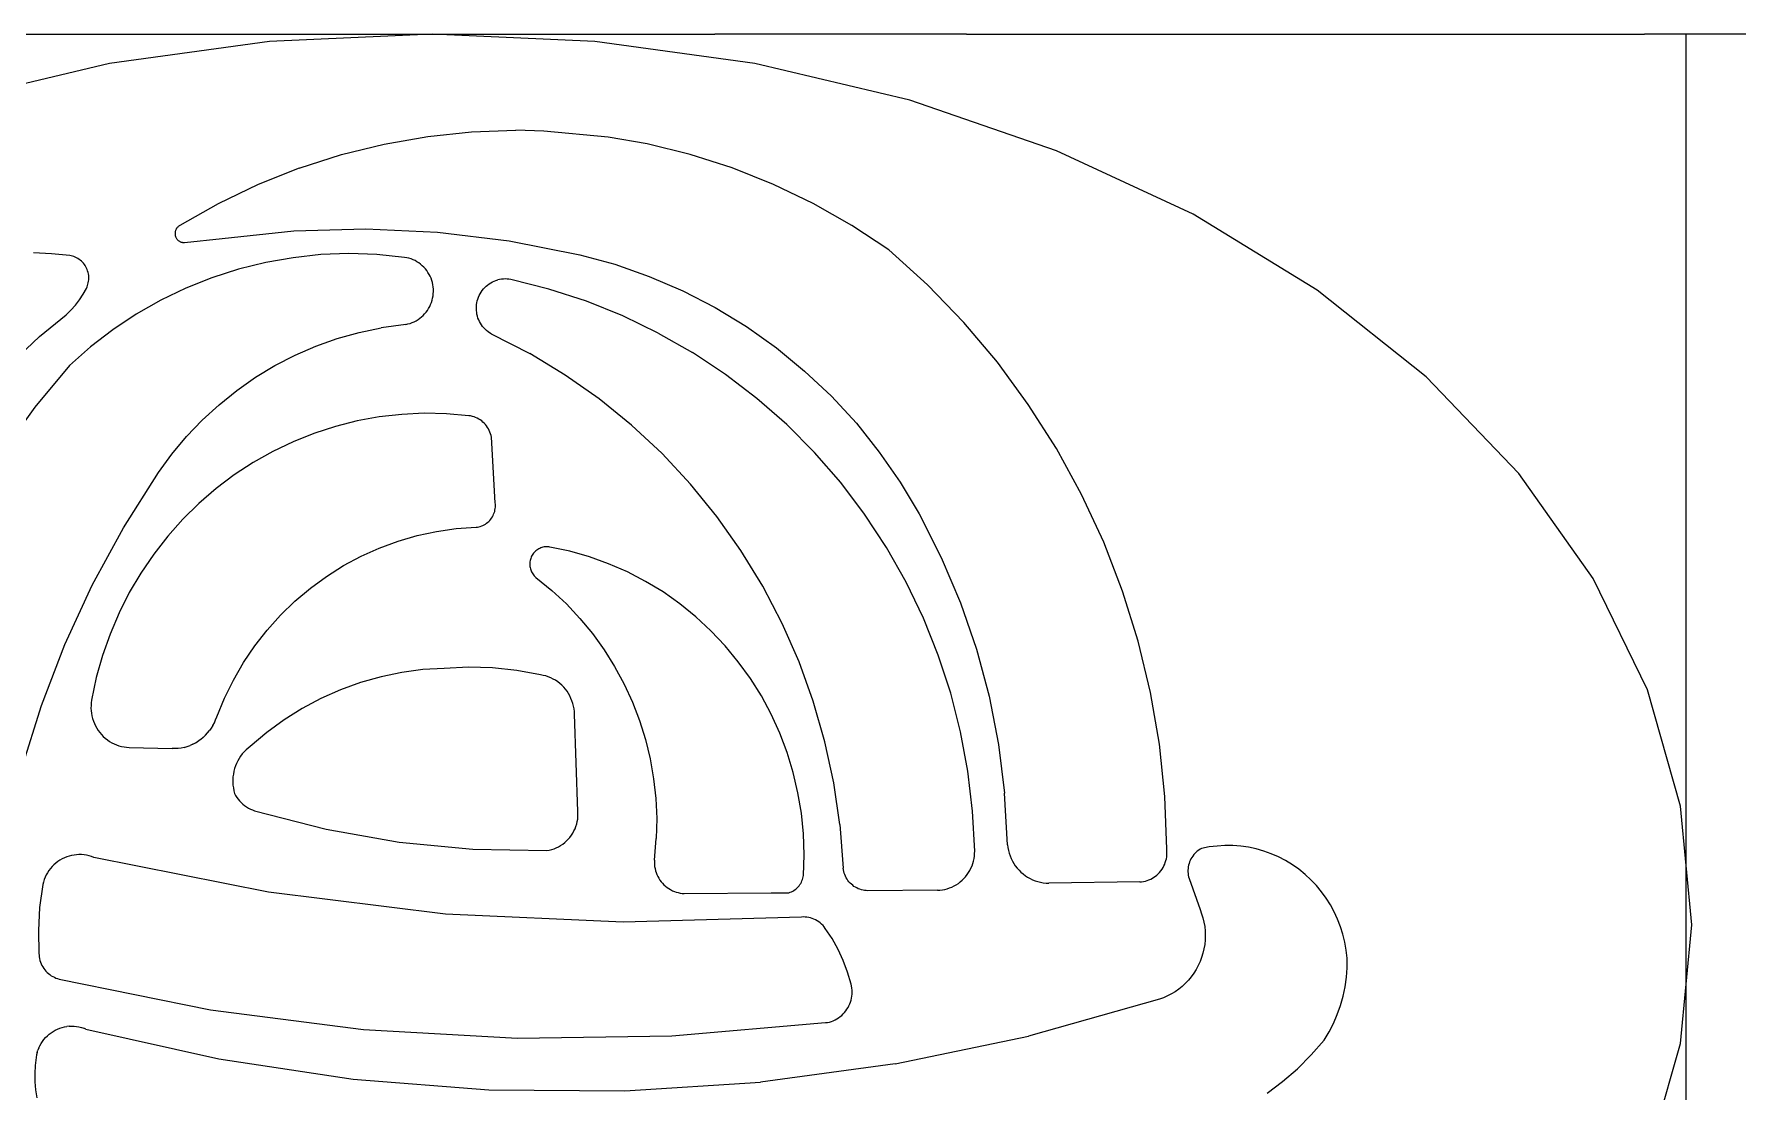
# Model space of a CAD drawing. Extents: x 396092 to 455492, y 17293 to 132793.
# Drawn here: x 430171.5 to 430305.3, y 46302.6 to 46385.8 of the extents above; entities that cross this region are included whole.
import ezdxf

# ---------------------------------------------------------------- set-up
doc = ezdxf.new("R2010")
doc.units = 0
doc.header["$LTSCALE"] = 1000
doc.header["$MEASUREMENT"] = 0
doc.layers.add('MU', color=34, linetype='Continuous')

msp = doc.modelspace()

# ---------------------------------------------------------------- linework, layer by layer
at = {"layer": 'MU', "color": 37}
for p, q in [((430124.82, 46385.76), (430224.92, 46385.76)), ((430202.73, 46385.76), (430189.96, 46385.18)), ((430215.51, 46385.18), (430202.73, 46385.76)), ((430244.7, 46385.76), (430224.92, 46385.76)), ((430244.7, 46385.76), (430297.92, 46385.76)), ((430317.7, 46385.76), (430297.92, 46385.76)), ((430189.96, 46385.18), (430177.39, 46383.44)), ((430228.08, 46383.44), (430215.51, 46385.18)), ((430177.39, 46383.44), (430165.24, 46380.56)), ((430240.23, 46380.56), (430228.08, 46383.44)), ((430251.76, 46376.59), (430240.23, 46380.56)), ((430198.97, 46377.12), (430202.38, 46377.72)), ((430202.38, 46377.72), (430205.83, 46378.08)), ((430205.83, 46378.08), (430209.29, 46378.2)), ((430211.51, 46378.13), (430209.29, 46378.2)), ((430216.55, 46377.66), (430211.51, 46378.13)), ((430219.62, 46377.13), (430216.55, 46377.66)), ((430192.29, 46375.23), (430195.6, 46376.29)), ((430195.6, 46376.29), (430198.97, 46377.12)), ((430222.99, 46376.3), (430219.62, 46377.13)), ((430226.3, 46375.24), (430222.99, 46376.3)), ((430262.48, 46371.6), (430251.76, 46376.59)), ((430192.29, 46375.23), (430189.07, 46373.94)), ((430229.52, 46373.95), (430226.3, 46375.24)), ((430189.07, 46373.94), (430185.93, 46372.43)), ((430232.66, 46372.44), (430229.52, 46373.95)), ((430185.93, 46372.43), (430182.91, 46370.71)), ((430235.69, 46370.72), (430232.66, 46372.44)), ((430182.83, 46370.66), (430182.79, 46370.63)), ((430182.87, 46370.69), (430182.83, 46370.66)), ((430182.91, 46370.71), (430182.87, 46370.69)), ((430238.59, 46368.8), (430235.69, 46370.72)), ((430272.21, 46365.64), (430262.48, 46371.6)), ((430182.55, 46370.2), (430182.54, 46370.15)), ((430182.54, 46370.15), (430182.54, 46370.1)), ((430182.54, 46370.1), (430182.54, 46370.06)), ((430182.54, 46370.06), (430182.54, 46370.01)), ((430182.54, 46370.01), (430182.55, 46369.96)), ((430182.57, 46370.29), (430182.55, 46370.24)), ((430182.55, 46370.24), (430182.55, 46370.2)), ((430182.55, 46369.96), (430182.56, 46369.92)), ((430182.56, 46369.92), (430182.57, 46369.87)), ((430182.58, 46370.33), (430182.57, 46370.29)), ((430182.57, 46369.87), (430182.59, 46369.83)), ((430182.6, 46370.37), (430182.58, 46370.33)), ((430182.59, 46369.83), (430182.6, 46369.79)), ((430182.62, 46370.42), (430182.6, 46370.37)), ((430182.6, 46369.79), (430182.63, 46369.74)), ((430182.64, 46370.46), (430182.62, 46370.42)), ((430182.63, 46369.74), (430182.65, 46369.7)), ((430182.67, 46370.5), (430182.64, 46370.46)), ((430182.65, 46369.7), (430182.68, 46369.67)), ((430182.69, 46370.53), (430182.67, 46370.5)), ((430182.68, 46369.67), (430182.7, 46369.63)), ((430182.72, 46370.57), (430182.69, 46370.53)), ((430182.7, 46369.63), (430182.74, 46369.59)), ((430182.76, 46370.6), (430182.72, 46370.57)), ((430182.74, 46369.59), (430182.77, 46369.56)), ((430182.79, 46370.63), (430182.76, 46370.6)), ((430182.77, 46369.56), (430182.8, 46369.53)), ((430182.8, 46369.53), (430182.84, 46369.51)), ((430182.84, 46369.51), (430182.88, 46369.48)), ((430182.88, 46369.48), (430182.92, 46369.46)), ((430182.92, 46369.46), (430182.96, 46369.44)), ((430182.96, 46369.44), (430183, 46369.42)), ((430183, 46369.42), (430183.05, 46369.41)), ((430183.05, 46369.41), (430183.09, 46369.4)), ((430183.09, 46369.4), (430183.14, 46369.39)), ((430183.14, 46369.39), (430183.18, 46369.39)), ((430183.18, 46369.39), (430183.23, 46369.39)), ((430183.23, 46369.39), (430183.28, 46369.39)), ((430183.28, 46369.39), (430186.23, 46369.71)), ((430186.23, 46369.71), (430191.86, 46370.29)), ((430191.86, 46370.29), (430197.51, 46370.45)), ((430197.51, 46370.45), (430203.16, 46370.19)), ((430203.16, 46370.19), (430208.77, 46369.51)), ((430208.77, 46369.51), (430214.32, 46368.42)), ((430172.84, 46368.5), (430171.42, 46368.56)), ((430174.27, 46368.36), (430172.84, 46368.5)), ((430174.38, 46368.34), (430174.27, 46368.36)), ((430174.49, 46368.31), (430174.38, 46368.34)), ((430174.6, 46368.27), (430174.49, 46368.31)), ((430174.71, 46368.23), (430174.6, 46368.27)), ((430174.81, 46368.18), (430174.71, 46368.23)), ((430174.91, 46368.13), (430174.81, 46368.18)), ((430175.01, 46368.06), (430174.91, 46368.13)), ((430175.1, 46368), (430175.01, 46368.06)), ((430175.19, 46367.92), (430175.1, 46368)), ((430191.82, 46368.19), (430189.66, 46367.81)), ((430194, 46368.43), (430191.82, 46368.19)), ((430196.19, 46368.51), (430194, 46368.43)), ((430198.38, 46368.44), (430196.19, 46368.51)), ((430200.57, 46368.21), (430198.38, 46368.44)), ((430200.74, 46368.19), (430200.57, 46368.21)), ((430200.9, 46368.15), (430200.74, 46368.19)), ((430201.07, 46368.09), (430200.9, 46368.15)), ((430201.23, 46368.03), (430201.07, 46368.09)), ((430201.39, 46367.96), (430201.23, 46368.03)), ((430214.32, 46368.42), (430217.08, 46367.67)), ((430241.62, 46366.05), (430238.59, 46368.8)), ((430175.27, 46367.84), (430175.19, 46367.92)), ((430175.35, 46367.75), (430175.27, 46367.84)), ((430175.42, 46367.66), (430175.35, 46367.75)), ((430175.48, 46367.57), (430175.42, 46367.66)), ((430175.54, 46367.47), (430175.48, 46367.57)), ((430175.6, 46367.36), (430175.54, 46367.47)), ((430175.64, 46367.26), (430175.6, 46367.36)), ((430175.68, 46367.15), (430175.64, 46367.26)), ((430175.71, 46367.03), (430175.68, 46367.15)), ((430175.74, 46366.92), (430175.71, 46367.03)), ((430175.76, 46366.8), (430175.74, 46366.92)), ((430175.77, 46366.69), (430175.76, 46366.8)), ((430175.77, 46366.57), (430175.77, 46366.69)), ((430187.53, 46367.29), (430185.44, 46366.61)), ((430189.66, 46367.81), (430187.53, 46367.29)), ((430201.54, 46367.87), (430201.39, 46367.96)), ((430201.68, 46367.78), (430201.54, 46367.87)), ((430201.82, 46367.68), (430201.68, 46367.78)), ((430201.95, 46367.56), (430201.82, 46367.68)), ((430202.08, 46367.44), (430201.95, 46367.56)), ((430202.2, 46367.31), (430202.08, 46367.44)), ((430202.3, 46367.18), (430202.2, 46367.31)), ((430202.4, 46367.03), (430202.3, 46367.18)), ((430202.49, 46366.88), (430202.4, 46367.03)), ((430202.57, 46366.73), (430202.49, 46366.88)), ((430202.64, 46366.57), (430202.57, 46366.73)), ((430217.08, 46367.67), (430219.78, 46366.72)), ((430219.78, 46366.72), (430222.42, 46365.59)), ((430175.04, 46364.88), (430175.32, 46365.32)), ((430175.32, 46365.32), (430175.58, 46365.78)), ((430175.58, 46365.78), (430175.63, 46365.89)), ((430175.63, 46365.89), (430175.67, 46366)), ((430175.67, 46366), (430175.7, 46366.11)), ((430175.7, 46366.11), (430175.73, 46366.22)), ((430175.73, 46366.22), (430175.75, 46366.34)), ((430175.75, 46366.34), (430175.76, 46366.45)), ((430175.76, 46366.45), (430175.77, 46366.57)), ((430183.4, 46365.79), (430181.42, 46364.84)), ((430185.44, 46366.61), (430183.4, 46365.79)), ((430202.7, 46366.4), (430202.64, 46366.57)), ((430202.75, 46366.23), (430202.7, 46366.4)), ((430202.78, 46366.06), (430202.75, 46366.23)), ((430202.81, 46365.89), (430202.78, 46366.06)), ((430202.8, 46365.19), (430202.82, 46365.36)), ((430202.83, 46365.71), (430202.81, 46365.89)), ((430202.82, 46365.36), (430202.83, 46365.54)), ((430202.83, 46365.54), (430202.83, 46365.71)), ((430206.43, 46365.23), (430206.5, 46365.36)), ((430206.5, 46365.36), (430206.58, 46365.49)), ((430206.58, 46365.49), (430206.66, 46365.61)), ((430206.66, 46365.61), (430206.76, 46365.73)), ((430206.76, 46365.73), (430206.86, 46365.84)), ((430206.86, 46365.84), (430206.97, 46365.95)), ((430206.97, 46365.95), (430207.08, 46366.04)), ((430207.08, 46366.04), (430207.2, 46366.13)), ((430207.2, 46366.13), (430207.33, 46366.21)), ((430207.33, 46366.21), (430207.46, 46366.28)), ((430207.46, 46366.28), (430207.59, 46366.34)), ((430207.59, 46366.34), (430207.73, 46366.4)), ((430207.73, 46366.4), (430207.88, 46366.44)), ((430208.02, 46366.47), (430207.88, 46366.44)), ((430208.17, 46366.5), (430208.02, 46366.47)), ((430208.32, 46366.51), (430208.17, 46366.5)), ((430208.47, 46366.52), (430208.32, 46366.51)), ((430208.61, 46366.51), (430208.47, 46366.52)), ((430208.76, 46366.49), (430208.61, 46366.51)), ((430208.91, 46366.47), (430208.76, 46366.49)), ((430211.9, 46365.72), (430208.91, 46366.47)), ((430214.84, 46364.77), (430211.9, 46365.72)), ((430222.42, 46365.59), (430224.96, 46364.27)), ((430244.47, 46363.1), (430241.62, 46366.05)), ((430280.79, 46358.82), (430272.21, 46365.64)), ((430173.99, 46363.71), (430174.37, 46364.07)), ((430174.37, 46364.07), (430174.72, 46364.46)), ((430174.72, 46364.46), (430175.04, 46364.88)), ((430181.42, 46364.84), (430179.5, 46363.75)), ((430202.26, 46363.91), (430202.36, 46364.05)), ((430202.36, 46364.05), (430202.45, 46364.2)), ((430202.45, 46364.2), (430202.54, 46364.35)), ((430202.54, 46364.35), (430202.61, 46364.51)), ((430202.61, 46364.51), (430202.68, 46364.67)), ((430202.68, 46364.67), (430202.73, 46364.84)), ((430202.73, 46364.84), (430202.77, 46365.01)), ((430202.77, 46365.01), (430202.8, 46365.19)), ((430206.2, 46364.2), (430206.21, 46364.35)), ((430206.21, 46364.05), (430206.2, 46364.2)), ((430206.21, 46364.35), (430206.22, 46364.5)), ((430206.23, 46363.89), (430206.21, 46364.05)), ((430206.22, 46364.5), (430206.24, 46364.65)), ((430206.24, 46364.65), (430206.27, 46364.8)), ((430206.27, 46364.8), (430206.32, 46364.94)), ((430206.32, 46364.94), (430206.37, 46365.09)), ((430206.37, 46365.09), (430206.43, 46365.23)), ((430217.71, 46363.62), (430214.84, 46364.77)), ((430224.96, 46364.27), (430227.41, 46362.77)), ((430171.9, 46362), (430173.58, 46363.37)), ((430173.58, 46363.37), (430173.99, 46363.71)), ((430179.5, 46363.75), (430177.66, 46362.53)), ((430196.99, 46362.31), (430198.73, 46362.68)), ((430200.66, 46362.95), (430198.73, 46362.68)), ((430200.66, 46362.95), (430200.83, 46362.99)), ((430200.83, 46362.99), (430201, 46363.03)), ((430201, 46363.03), (430201.16, 46363.09)), ((430201.16, 46363.09), (430201.32, 46363.16)), ((430201.32, 46363.16), (430201.47, 46363.24)), ((430201.47, 46363.24), (430201.62, 46363.33)), ((430201.62, 46363.33), (430201.76, 46363.43)), ((430201.76, 46363.43), (430201.9, 46363.53)), ((430201.9, 46363.53), (430202.02, 46363.65)), ((430202.02, 46363.65), (430202.14, 46363.78)), ((430202.14, 46363.78), (430202.26, 46363.91)), ((430206.25, 46363.74), (430206.23, 46363.89)), ((430206.29, 46363.6), (430206.25, 46363.74)), ((430206.33, 46363.45), (430206.29, 46363.6)), ((430206.39, 46363.31), (430206.33, 46363.45)), ((430206.45, 46363.17), (430206.39, 46363.31)), ((430206.52, 46363.04), (430206.45, 46363.17)), ((430206.6, 46362.91), (430206.52, 46363.04)), ((430206.69, 46362.79), (430206.6, 46362.91)), ((430206.79, 46362.68), (430206.69, 46362.79)), ((430206.89, 46362.57), (430206.79, 46362.68)), ((430220.49, 46362.27), (430217.71, 46363.62)), ((430227.41, 46362.77), (430229.76, 46361.11)), ((430247.11, 46359.97), (430244.47, 46363.1)), ((430170.32, 46360.51), (430171.9, 46362)), ((430177.66, 46362.53), (430175.91, 46361.19)), ((430193.6, 46361.24), (430195.28, 46361.83)), ((430195.28, 46361.83), (430196.99, 46362.31)), ((430207, 46362.47), (430206.89, 46362.57)), ((430207.12, 46362.37), (430207, 46362.47)), ((430207.24, 46362.29), (430207.12, 46362.37)), ((430207.37, 46362.21), (430207.24, 46362.29)), ((430207.37, 46362.21), (430210.4, 46360.65)), ((430220.49, 46362.27), (430223.18, 46360.74)), ((430175.91, 46361.19), (430174.25, 46359.73)), ((430190.39, 46359.71), (430191.97, 46360.53)), ((430191.97, 46360.53), (430193.6, 46361.24)), ((430213.18, 46358.96), (430210.4, 46360.65)), ((430225.77, 46359.02), (430223.18, 46360.74)), ((430229.76, 46361.11), (430231.98, 46359.28)), ((430249.54, 46356.66), (430247.11, 46359.97)), ((430174.25, 46359.73), (430171.53, 46356.44)), ((430187.39, 46357.76), (430188.86, 46358.79)), ((430188.86, 46358.79), (430190.39, 46359.71)), ((430215.85, 46357.09), (430213.18, 46358.96)), ((430228.23, 46357.13), (430225.77, 46359.02)), ((430231.98, 46359.28), (430234.08, 46357.3)), ((430288.06, 46351.23), (430280.79, 46358.82)), ((430186, 46356.64), (430187.39, 46357.76)), ((430234.08, 46357.3), (430236.04, 46355.18)), ((430171.53, 46356.44), (430169.05, 46352.96)), ((430184.68, 46355.43), (430186, 46356.64)), ((430202.1, 46355.96), (430200.34, 46355.88)), ((430203.86, 46355.92), (430202.1, 46355.96)), ((430218.38, 46355.03), (430215.85, 46357.09)), ((430230.57, 46355.08), (430228.23, 46357.13)), ((430251.75, 46353.19), (430249.54, 46356.66)), ((430183.44, 46354.13), (430184.68, 46355.43)), ((430195.13, 46354.93), (430193.45, 46354.38)), ((430196.85, 46355.36), (430195.13, 46354.93)), ((430198.58, 46355.68), (430196.85, 46355.36)), ((430200.34, 46355.88), (430198.58, 46355.68)), ((430205.62, 46355.77), (430203.86, 46355.92)), ((430205.75, 46355.75), (430205.62, 46355.77)), ((430205.89, 46355.72), (430205.75, 46355.75)), ((430206.02, 46355.68), (430205.89, 46355.72)), ((430206.14, 46355.63), (430206.02, 46355.68)), ((430206.27, 46355.57), (430206.14, 46355.63)), ((430206.39, 46355.51), (430206.27, 46355.57)), ((430206.5, 46355.44), (430206.39, 46355.51)), ((430206.62, 46355.36), (430206.5, 46355.44)), ((430206.72, 46355.27), (430206.62, 46355.36)), ((430206.82, 46355.18), (430206.72, 46355.27)), ((430206.91, 46355.07), (430206.82, 46355.18)), ((430207, 46354.97), (430206.91, 46355.07)), ((430207.08, 46354.85), (430207, 46354.97)), ((430207.15, 46354.74), (430207.08, 46354.85)), ((430207.22, 46354.61), (430207.15, 46354.74)), ((430207.27, 46354.49), (430207.22, 46354.61)), ((430220.78, 46352.79), (430218.38, 46355.03)), ((430232.76, 46352.87), (430230.57, 46355.08)), ((430236.04, 46355.18), (430237.84, 46352.92)), ((430182.29, 46352.75), (430183.44, 46354.13)), ((430191.81, 46353.73), (430190.22, 46352.96)), ((430193.45, 46354.38), (430191.81, 46353.73)), ((430207.32, 46354.36), (430207.27, 46354.49)), ((430207.36, 46354.23), (430207.32, 46354.36)), ((430207.39, 46354.09), (430207.36, 46354.23)), ((430207.69, 46348.92), (430207.39, 46354.09)), ((430181.23, 46351.3), (430182.29, 46352.75)), ((430188.67, 46352.09), (430187.19, 46351.12)), ((430190.22, 46352.96), (430188.67, 46352.09)), ((430223.01, 46350.4), (430220.78, 46352.79)), ((430234.81, 46350.52), (430232.76, 46352.87)), ((430237.84, 46352.92), (430239.49, 46350.54)), ((430253.72, 46349.58), (430251.75, 46353.19)), ((430178.49, 46346.96), (430181.23, 46351.3)), ((430187.19, 46351.12), (430185.77, 46350.05)), ((430293.89, 46342.99), (430288.06, 46351.23)), ((430185.77, 46350.05), (430184.42, 46348.88)), ((430225.08, 46347.86), (430223.01, 46350.4)), ((430236.69, 46348.03), (430234.81, 46350.52)), ((430239.49, 46350.54), (430240.98, 46348.05)), ((430255.46, 46345.84), (430253.72, 46349.58)), ((430184.42, 46348.88), (430183.15, 46347.63)), ((430207.46, 46347.83), (430207.52, 46347.93)), ((430207.52, 46347.93), (430207.56, 46348.03)), ((430207.56, 46348.03), (430207.6, 46348.14)), ((430207.6, 46348.14), (430207.64, 46348.24)), ((430207.64, 46348.24), (430207.66, 46348.35)), ((430207.66, 46348.35), (430207.68, 46348.47)), ((430207.68, 46348.47), (430207.7, 46348.58)), ((430207.7, 46348.81), (430207.69, 46348.92)), ((430207.7, 46348.69), (430207.7, 46348.81)), ((430207.7, 46348.58), (430207.7, 46348.69)), ((430238.41, 46345.41), (430236.69, 46348.03)), ((430240.98, 46348.05), (430242.71, 46344.62)), ((430176.04, 46342.45), (430178.49, 46346.96)), ((430183.15, 46347.63), (430181.97, 46346.3)), ((430201.55, 46346.35), (430203.08, 46346.68)), ((430203.08, 46346.68), (430204.62, 46346.9)), ((430204.62, 46346.9), (430206.18, 46347.01)), ((430206.18, 46347.01), (430206.29, 46347.02)), ((430206.29, 46347.02), (430206.4, 46347.04)), ((430206.4, 46347.04), (430206.51, 46347.07)), ((430206.51, 46347.07), (430206.62, 46347.11)), ((430206.62, 46347.11), (430206.72, 46347.15)), ((430206.72, 46347.15), (430206.82, 46347.2)), ((430206.82, 46347.2), (430206.92, 46347.26)), ((430206.92, 46347.26), (430207.01, 46347.33)), ((430207.01, 46347.33), (430207.1, 46347.4)), ((430207.1, 46347.4), (430207.18, 46347.47)), ((430207.18, 46347.47), (430207.26, 46347.55)), ((430207.26, 46347.55), (430207.33, 46347.64)), ((430207.33, 46347.64), (430207.4, 46347.73)), ((430207.4, 46347.73), (430207.46, 46347.83)), ((430226.98, 46345.18), (430225.08, 46347.86)), ((430181.97, 46346.3), (430180.87, 46344.89)), ((430197.15, 46344.73), (430198.58, 46345.37)), ((430198.58, 46345.37), (430200.05, 46345.91)), ((430200.05, 46345.91), (430201.55, 46346.35)), ((430211.02, 46345.26), (430210.95, 46345.21)), ((430211.1, 46345.31), (430211.02, 46345.26)), ((430211.18, 46345.35), (430211.1, 46345.31)), ((430211.26, 46345.39), (430211.18, 46345.35)), ((430211.35, 46345.42), (430211.26, 46345.39)), ((430211.43, 46345.44), (430211.35, 46345.42)), ((430211.52, 46345.46), (430211.43, 46345.44)), ((430211.61, 46345.47), (430211.52, 46345.46)), ((430211.7, 46345.47), (430211.61, 46345.47)), ((430211.79, 46345.47), (430211.7, 46345.47)), ((430211.88, 46345.47), (430211.79, 46345.47)), ((430211.97, 46345.45), (430211.88, 46345.47)), ((430213.53, 46345.12), (430211.97, 46345.45)), ((430239.95, 46342.69), (430238.41, 46345.41)), ((430256.94, 46341.99), (430255.46, 46345.84)), ((430180.87, 46344.89), (430179.86, 46343.41)), ((430194.44, 46343.15), (430195.77, 46343.99)), ((430195.77, 46343.99), (430197.15, 46344.73)), ((430210.41, 46344.3), (430210.4, 46344.21)), ((430210.4, 46344.21), (430210.4, 46344.11)), ((430210.4, 46344.11), (430210.4, 46344.02)), ((430210.4, 46344.02), (430210.41, 46343.93)), ((430210.42, 46344.39), (430210.41, 46344.3)), ((430210.41, 46343.93), (430210.42, 46343.84)), ((430210.45, 46344.48), (430210.42, 46344.39)), ((430210.47, 46344.56), (430210.45, 46344.48)), ((430210.51, 46344.65), (430210.47, 46344.56)), ((430210.54, 46344.73), (430210.51, 46344.65)), ((430210.59, 46344.81), (430210.54, 46344.73)), ((430210.64, 46344.89), (430210.59, 46344.81)), ((430210.69, 46344.96), (430210.64, 46344.89)), ((430210.75, 46345.03), (430210.69, 46344.96)), ((430210.81, 46345.1), (430210.75, 46345.03)), ((430210.88, 46345.16), (430210.81, 46345.1)), ((430210.95, 46345.21), (430210.88, 46345.16)), ((430215.08, 46344.68), (430213.53, 46345.12)), ((430216.59, 46344.14), (430215.08, 46344.68)), ((430218.06, 46343.5), (430216.59, 46344.14)), ((430228.69, 46342.37), (430226.98, 46345.18)), ((430242.71, 46344.62), (430244.21, 46341.08)), ((430179.86, 46343.41), (430178.95, 46341.87)), ((430193.17, 46342.22), (430194.44, 46343.15)), ((430210.42, 46343.84), (430210.44, 46343.75)), ((430210.44, 46343.75), (430210.47, 46343.67)), ((430210.47, 46343.67), (430210.5, 46343.58)), ((430210.5, 46343.58), (430210.54, 46343.5)), ((430210.54, 46343.5), (430210.58, 46343.42)), ((430210.58, 46343.42), (430210.63, 46343.34)), ((430210.63, 46343.34), (430210.68, 46343.27)), ((430210.68, 46343.27), (430210.74, 46343.2)), ((430210.74, 46343.2), (430210.8, 46343.13)), ((430210.8, 46343.13), (430210.86, 46343.07)), ((430210.86, 46343.07), (430212.13, 46342.03)), ((430219.49, 46342.75), (430218.06, 46343.5)), ((430220.86, 46341.92), (430219.49, 46342.75)), ((430241.3, 46339.86), (430239.95, 46342.69)), ((430298.15, 46334.22), (430293.89, 46342.99)), ((430173.89, 46337.79), (430176.04, 46342.45)), ((430178.95, 46341.87), (430178.15, 46340.27)), ((430191.96, 46341.21), (430193.17, 46342.22)), ((430212.13, 46342.03), (430213.27, 46340.98)), ((430222.18, 46340.99), (430220.86, 46341.92)), ((430230.22, 46339.45), (430228.69, 46342.37)), ((430258.17, 46338.05), (430256.94, 46341.99)), ((430178.15, 46340.27), (430177.44, 46338.61)), ((430189.78, 46338.93), (430190.83, 46340.11)), ((430190.83, 46340.11), (430191.96, 46341.21)), ((430213.27, 46340.98), (430214.33, 46339.85)), ((430223.44, 46339.97), (430222.18, 46340.99)), ((430224.62, 46338.87), (430223.44, 46339.97)), ((430244.21, 46341.08), (430245.46, 46337.44)), ((430177.44, 46338.61), (430176.85, 46336.92)), ((430188.8, 46337.68), (430189.78, 46338.93)), ((430214.33, 46339.85), (430215.32, 46338.65)), ((430215.32, 46338.65), (430216.23, 46337.38)), ((430225.74, 46337.69), (430224.62, 46338.87)), ((430231.54, 46336.43), (430230.22, 46339.45)), ((430242.47, 46336.95), (430241.3, 46339.86)), ((430172.05, 46332.99), (430173.89, 46337.79)), ((430187.92, 46336.37), (430188.8, 46337.68)), ((430216.23, 46337.38), (430217.06, 46336.06)), ((430226.77, 46336.44), (430225.74, 46337.69)), ((430245.46, 46337.44), (430246.46, 46333.73)), ((430259.13, 46334.03), (430258.17, 46338.05)), ((430176.85, 46336.92), (430176.36, 46335.19)), ((430187.12, 46335), (430187.92, 46336.37)), ((430203.68, 46335.92), (430202.01, 46335.82)), ((430205.58, 46336.01), (430203.68, 46335.92)), ((430207.48, 46335.95), (430205.58, 46336.01)), ((430209.38, 46335.75), (430207.48, 46335.95)), ((430217.06, 46336.06), (430217.8, 46334.69)), ((430227.72, 46335.13), (430226.77, 46336.44)), ((430232.66, 46333.33), (430231.54, 46336.43)), ((430243.45, 46333.97), (430242.47, 46336.95)), ((430176.36, 46335.19), (430175.99, 46333.43)), ((430186.42, 46333.57), (430187.12, 46335)), ((430197.11, 46334.81), (430195.53, 46334.24)), ((430198.72, 46335.26), (430197.11, 46334.81)), ((430200.36, 46335.6), (430198.72, 46335.26)), ((430202.01, 46335.82), (430200.36, 46335.6)), ((430211.25, 46335.41), (430209.38, 46335.75)), ((430211.45, 46335.37), (430211.25, 46335.41)), ((430211.65, 46335.32), (430211.45, 46335.37)), ((430211.85, 46335.25), (430211.65, 46335.32)), ((430212.05, 46335.17), (430211.85, 46335.25)), ((430212.23, 46335.08), (430212.05, 46335.17)), ((430212.41, 46334.98), (430212.23, 46335.08)), ((430212.59, 46334.86), (430212.41, 46334.98)), ((430212.75, 46334.73), (430212.59, 46334.86)), ((430212.91, 46334.59), (430212.75, 46334.73)), ((430213.06, 46334.44), (430212.91, 46334.59)), ((430217.8, 46334.69), (430218.45, 46333.27)), ((430228.58, 46333.75), (430227.72, 46335.13)), ((430175.96, 46333.22), (430175.95, 46333.01)), ((430175.99, 46333.43), (430175.96, 46333.22)), ((430185.82, 46332.1), (430186.42, 46333.57)), ((430194, 46333.56), (430192.52, 46332.77)), ((430195.53, 46334.24), (430194, 46333.56)), ((430213.2, 46334.28), (430213.06, 46334.44)), ((430213.32, 46334.12), (430213.2, 46334.28)), ((430213.44, 46333.94), (430213.32, 46334.12)), ((430213.54, 46333.75), (430213.44, 46333.94)), ((430213.63, 46333.56), (430213.54, 46333.75)), ((430213.71, 46333.37), (430213.63, 46333.56)), ((430213.78, 46333.17), (430213.71, 46333.37)), ((430218.45, 46333.27), (430219.01, 46331.81)), ((430229.35, 46332.31), (430228.58, 46333.75)), ((430233.57, 46330.15), (430232.66, 46333.33)), ((430244.22, 46330.92), (430243.45, 46333.97)), ((430246.46, 46333.73), (430247.2, 46329.94)), ((430259.83, 46329.95), (430259.13, 46334.03)), ((430300.76, 46325.09), (430298.15, 46334.22)), ((430170.52, 46328.07), (430172.05, 46332.99)), ((430175.95, 46333.01), (430175.94, 46332.8)), ((430175.94, 46332.8), (430175.95, 46332.59)), ((430175.95, 46332.59), (430175.98, 46332.39)), ((430175.98, 46332.39), (430176.01, 46332.18)), ((430176.01, 46332.18), (430176.07, 46331.98)), ((430176.07, 46331.98), (430176.13, 46331.78)), ((430185.63, 46331.65), (430185.73, 46331.87)), ((430185.73, 46331.87), (430185.82, 46332.1)), ((430191.1, 46331.87), (430189.74, 46330.88)), ((430192.52, 46332.77), (430191.1, 46331.87)), ((430213.83, 46332.96), (430213.78, 46333.17)), ((430213.87, 46332.75), (430213.83, 46332.96)), ((430213.9, 46332.54), (430213.87, 46332.75)), ((430213.91, 46332.33), (430213.9, 46332.54)), ((430214.18, 46324.66), (430213.91, 46332.33)), ((430230.02, 46330.83), (430229.35, 46332.31)), ((430176.13, 46331.78), (430176.21, 46331.58)), ((430176.21, 46331.58), (430176.29, 46331.4)), ((430176.29, 46331.4), (430176.4, 46331.21)), ((430176.4, 46331.21), (430176.51, 46331.04)), ((430176.51, 46331.04), (430176.63, 46330.87)), ((430176.63, 46330.87), (430176.77, 46330.71)), ((430176.77, 46330.71), (430176.91, 46330.57)), ((430176.91, 46330.57), (430177.06, 46330.43)), ((430184.75, 46330.49), (430184.93, 46330.66)), ((430184.93, 46330.66), (430185.1, 46330.84)), ((430185.1, 46330.84), (430185.25, 46331.03)), ((430185.39, 46331.23), (430185.25, 46331.03)), ((430185.52, 46331.43), (430185.39, 46331.23)), ((430185.52, 46331.43), (430185.63, 46331.65)), ((430189.74, 46330.88), (430188.45, 46329.79)), ((430219.01, 46331.81), (430219.48, 46330.32)), ((430230.6, 46329.3), (430230.02, 46330.83)), ((430244.8, 46327.83), (430244.22, 46330.92)), ((430177.06, 46330.43), (430177.23, 46330.3)), ((430177.23, 46330.3), (430177.4, 46330.18)), ((430177.4, 46330.18), (430177.57, 46330.08)), ((430177.57, 46330.08), (430177.76, 46329.99)), ((430177.76, 46329.99), (430177.95, 46329.91)), ((430177.95, 46329.91), (430178.14, 46329.84)), ((430178.14, 46329.84), (430178.34, 46329.78)), ((430178.34, 46329.78), (430178.54, 46329.74)), ((430178.54, 46329.74), (430178.74, 46329.72)), ((430178.74, 46329.72), (430178.95, 46329.7)), ((430178.95, 46329.7), (430182.31, 46329.61)), ((430182.55, 46329.61), (430182.31, 46329.61)), ((430182.79, 46329.63), (430182.55, 46329.61)), ((430183.03, 46329.66), (430182.79, 46329.63)), ((430183.27, 46329.71), (430183.03, 46329.66)), ((430183.27, 46329.71), (430183.5, 46329.78)), ((430183.5, 46329.78), (430183.73, 46329.86)), ((430183.95, 46329.96), (430183.73, 46329.86)), ((430183.95, 46329.96), (430184.16, 46330.07)), ((430184.16, 46330.07), (430184.37, 46330.2)), ((430184.56, 46330.34), (430184.37, 46330.2)), ((430184.75, 46330.49), (430184.56, 46330.34)), ((430187.82, 46329.19), (430187.69, 46329.02)), ((430187.97, 46329.36), (430187.82, 46329.19)), ((430188.12, 46329.51), (430187.97, 46329.36)), ((430188.28, 46329.66), (430188.12, 46329.51)), ((430188.45, 46329.79), (430188.28, 46329.66)), ((430219.48, 46330.32), (430219.85, 46328.8)), ((430231.07, 46327.74), (430230.6, 46329.3)), ((430234.26, 46326.92), (430233.57, 46330.15)), ((430247.2, 46329.94), (430247.68, 46326.12)), ((430260.26, 46325.84), (430259.83, 46329.95)), ((430187.22, 46328.04), (430187.16, 46327.83)), ((430187.29, 46328.25), (430187.22, 46328.04)), ((430187.37, 46328.45), (430187.29, 46328.25)), ((430187.47, 46328.65), (430187.37, 46328.45)), ((430187.57, 46328.84), (430187.47, 46328.65)), ((430187.69, 46329.02), (430187.57, 46328.84)), ((430219.85, 46328.8), (430220.12, 46327.25)), ((430187.09, 46327.39), (430187.08, 46327.18)), ((430187.08, 46327.18), (430187.08, 46326.96)), ((430187.08, 46326.96), (430187.09, 46326.74)), ((430187.12, 46327.61), (430187.09, 46327.39)), ((430187.09, 46326.74), (430187.12, 46326.52)), ((430187.16, 46327.83), (430187.12, 46327.61)), ((430187.12, 46326.52), (430187.17, 46326.3)), ((430220.12, 46327.25), (430220.29, 46325.69)), ((430231.45, 46326.15), (430231.07, 46327.74)), ((430234.74, 46323.65), (430234.26, 46326.92)), ((430245.16, 46324.71), (430244.8, 46327.83)), ((430187.17, 46326.3), (430187.22, 46326.09)), ((430187.22, 46326.09), (430187.3, 46325.93)), ((430187.3, 46325.93), (430187.4, 46325.78)), ((430187.4, 46325.78), (430187.5, 46325.63)), ((430187.5, 46325.63), (430187.61, 46325.5)), ((430187.61, 46325.5), (430187.73, 46325.37)), ((430187.73, 46325.37), (430187.86, 46325.25)), ((430187.86, 46325.25), (430188, 46325.13)), ((430220.29, 46325.69), (430220.36, 46324.13)), ((430231.72, 46324.54), (430231.45, 46326.15)), ((430247.91, 46322.05), (430247.68, 46326.12)), ((430260.41, 46321.7), (430260.26, 46325.84)), ((430188, 46325.13), (430188.15, 46325.03)), ((430188.15, 46325.03), (430188.3, 46324.94)), ((430188.3, 46324.94), (430188.46, 46324.86)), ((430188.46, 46324.86), (430188.62, 46324.79)), ((430188.62, 46324.79), (430188.78, 46324.73)), ((430188.78, 46324.73), (430194.42, 46323.27)), ((430214.08, 46323.69), (430214.12, 46323.88)), ((430214.12, 46323.88), (430214.16, 46324.07)), ((430214.16, 46324.07), (430214.18, 46324.27)), ((430214.18, 46324.47), (430214.18, 46324.66)), ((430214.18, 46324.27), (430214.18, 46324.47)), ((430220.36, 46324.13), (430220.33, 46322.56)), ((430231.88, 46322.91), (430231.72, 46324.54)), ((430245.33, 46321.56), (430245.16, 46324.71)), ((430301.63, 46315.76), (430300.76, 46325.09)), ((430194.42, 46323.27), (430200.14, 46322.25)), ((430213.28, 46322.36), (430213.42, 46322.5)), ((430213.42, 46322.5), (430213.55, 46322.64)), ((430213.55, 46322.64), (430213.66, 46322.8)), ((430213.66, 46322.8), (430213.77, 46322.97)), ((430213.77, 46322.97), (430213.86, 46323.14)), ((430213.86, 46323.14), (430213.95, 46323.32)), ((430213.95, 46323.32), (430214.02, 46323.5)), ((430214.02, 46323.5), (430214.08, 46323.69)), ((430220.18, 46320.84), (430220.33, 46322.56)), ((430231.94, 46321.27), (430231.88, 46322.91)), ((430234.74, 46323.65), (430235, 46320.22)), ((430174.22, 46321.16), (430174.04, 46321.1)), ((430174.41, 46321.21), (430174.22, 46321.16)), ((430174.61, 46321.25), (430174.41, 46321.21)), ((430174.81, 46321.27), (430174.61, 46321.25)), ((430175, 46321.28), (430174.81, 46321.27)), ((430175.2, 46321.28), (430175, 46321.28)), ((430175.4, 46321.26), (430175.2, 46321.28)), ((430175.59, 46321.23), (430175.4, 46321.26)), ((430175.79, 46321.19), (430175.59, 46321.23)), ((430175.97, 46321.13), (430175.79, 46321.19)), ((430200.14, 46322.25), (430205.93, 46321.7)), ((430205.93, 46321.7), (430211.74, 46321.61)), ((430211.74, 46321.61), (430211.93, 46321.64)), ((430211.93, 46321.64), (430212.12, 46321.69)), ((430212.12, 46321.69), (430212.3, 46321.75)), ((430212.3, 46321.75), (430212.48, 46321.82)), ((430212.48, 46321.82), (430212.65, 46321.9)), ((430212.65, 46321.9), (430212.82, 46322)), ((430212.82, 46322), (430212.98, 46322.11)), ((430212.98, 46322.11), (430213.14, 46322.23)), ((430213.14, 46322.23), (430213.28, 46322.36)), ((430231.89, 46319.64), (430231.94, 46321.27)), ((430245.28, 46320.97), (430245.31, 46321.17)), ((430245.31, 46321.17), (430245.32, 46321.37)), ((430245.32, 46321.37), (430245.33, 46321.56)), ((430247.91, 46322.05), (430247.94, 46321.83)), ((430247.94, 46321.83), (430247.98, 46321.61)), ((430247.98, 46321.61), (430248.04, 46321.39)), ((430248.04, 46321.39), (430248.11, 46321.18)), ((430248.11, 46321.18), (430248.19, 46320.97)), ((430260.43, 46321.55), (430260.41, 46321.7)), ((430260.41, 46321.1), (430260.42, 46321.25)), ((430260.42, 46321.25), (430260.43, 46321.4)), ((430260.43, 46321.4), (430260.43, 46321.55)), ((430262.45, 46321.17), (430262.38, 46321.06)), ((430262.53, 46321.28), (430262.45, 46321.17)), ((430262.62, 46321.37), (430262.53, 46321.28)), ((430262.71, 46321.47), (430262.62, 46321.37)), ((430262.81, 46321.55), (430262.71, 46321.47)), ((430262.92, 46321.63), (430262.81, 46321.55)), ((430263.03, 46321.7), (430262.92, 46321.63)), ((430263.14, 46321.77), (430263.03, 46321.7)), ((430263.75, 46321.89), (430263.14, 46321.77)), ((430264.36, 46321.96), (430263.75, 46321.89)), ((430264.98, 46322), (430264.36, 46321.96)), ((430265.6, 46321.99), (430264.98, 46322)), ((430266.22, 46321.95), (430265.6, 46321.99)), ((430266.83, 46321.86), (430266.22, 46321.95)), ((430267.44, 46321.73), (430266.83, 46321.86)), ((430268.04, 46321.56), (430267.44, 46321.73)), ((430268.62, 46321.35), (430268.04, 46321.56)), ((430269.19, 46321.1), (430268.62, 46321.35)), ((430172.52, 46319.86), (430172.43, 46319.69)), ((430172.64, 46320.03), (430172.52, 46319.86)), ((430172.76, 46320.19), (430172.64, 46320.03)), ((430172.89, 46320.34), (430172.76, 46320.19)), ((430173.03, 46320.48), (430172.89, 46320.34)), ((430173.18, 46320.61), (430173.03, 46320.48)), ((430173.34, 46320.73), (430173.18, 46320.61)), ((430173.5, 46320.84), (430173.34, 46320.73)), ((430173.67, 46320.94), (430173.5, 46320.84)), ((430173.85, 46321.03), (430173.67, 46320.94)), ((430174.04, 46321.1), (430173.85, 46321.03)), ((430176.16, 46321.06), (430175.97, 46321.13)), ((430189.89, 46318.32), (430176.16, 46321.06)), ((430220.18, 46320.84), (430220.18, 46320.67)), ((430220.18, 46320.67), (430220.19, 46320.51)), ((430220.19, 46320.51), (430220.2, 46320.34)), ((430220.2, 46320.34), (430220.23, 46320.18)), ((430220.23, 46320.18), (430220.27, 46320.02)), ((430220.27, 46320.02), (430220.32, 46319.87)), ((430220.32, 46319.87), (430220.38, 46319.71)), ((430235.02, 46320.09), (430235, 46320.22)), ((430235.05, 46319.96), (430235.02, 46320.09)), ((430235.09, 46319.83), (430235.05, 46319.96)), ((430235.13, 46319.71), (430235.09, 46319.83)), ((430244.74, 46319.71), (430244.85, 46319.87)), ((430244.85, 46319.87), (430244.95, 46320.04)), ((430244.95, 46320.04), (430245.04, 46320.22)), ((430245.04, 46320.22), (430245.12, 46320.4)), ((430245.12, 46320.4), (430245.19, 46320.59)), ((430245.19, 46320.59), (430245.24, 46320.78)), ((430245.24, 46320.78), (430245.28, 46320.97)), ((430248.19, 46320.97), (430248.29, 46320.77)), ((430248.29, 46320.77), (430248.4, 46320.58)), ((430248.4, 46320.58), (430248.52, 46320.4)), ((430248.52, 46320.4), (430248.66, 46320.22)), ((430248.66, 46320.22), (430248.81, 46320.06)), ((430248.81, 46320.06), (430248.96, 46319.9)), ((430248.96, 46319.9), (430249.13, 46319.76)), ((430259.75, 46319.78), (430259.85, 46319.89)), ((430259.85, 46319.89), (430259.95, 46320.01)), ((430259.95, 46320.01), (430260.04, 46320.13)), ((430260.04, 46320.13), (430260.12, 46320.26)), ((430260.12, 46320.26), (430260.19, 46320.39)), ((430260.19, 46320.39), (430260.25, 46320.52)), ((430260.25, 46320.52), (430260.3, 46320.66)), ((430260.3, 46320.66), (430260.35, 46320.81)), ((430260.35, 46320.81), (430260.38, 46320.96)), ((430260.38, 46320.96), (430260.41, 46321.1)), ((430262.08, 46320.19), (430262.07, 46320.06)), ((430262.07, 46320.06), (430262.07, 46319.93)), ((430262.07, 46319.93), (430262.08, 46319.79)), ((430262.1, 46320.32), (430262.08, 46320.19)), ((430262.13, 46320.45), (430262.1, 46320.32)), ((430262.16, 46320.58), (430262.13, 46320.45)), ((430262.2, 46320.71), (430262.16, 46320.58)), ((430262.25, 46320.83), (430262.2, 46320.71)), ((430262.31, 46320.95), (430262.25, 46320.83)), ((430262.38, 46321.06), (430262.31, 46320.95)), ((430269.74, 46320.81), (430269.19, 46321.1)), ((430270.28, 46320.49), (430269.74, 46320.81)), ((430270.79, 46320.13), (430270.28, 46320.49)), ((430271.27, 46319.73), (430270.79, 46320.13)), ((430172.15, 46318.93), (430171.91, 46317.14)), ((430172.2, 46319.13), (430172.15, 46318.93)), ((430172.26, 46319.32), (430172.2, 46319.13)), ((430172.34, 46319.51), (430172.26, 46319.32)), ((430172.43, 46319.69), (430172.34, 46319.51)), ((430220.38, 46319.71), (430220.45, 46319.57)), ((430220.45, 46319.57), (430220.53, 46319.42)), ((430220.53, 46319.42), (430220.62, 46319.28)), ((430220.62, 46319.28), (430220.72, 46319.15)), ((430220.72, 46319.15), (430220.82, 46319.03)), ((430220.82, 46319.03), (430220.93, 46318.91)), ((430220.93, 46318.91), (430221.05, 46318.8)), ((430221.05, 46318.8), (430221.18, 46318.7)), ((430221.18, 46318.7), (430221.31, 46318.61)), ((430221.31, 46318.61), (430221.45, 46318.53)), ((430221.45, 46318.53), (430221.6, 46318.45)), ((430231.14, 46318.47), (430231.23, 46318.54)), ((430231.23, 46318.54), (430231.31, 46318.6)), ((430231.31, 46318.6), (430231.4, 46318.68)), ((430231.4, 46318.68), (430231.47, 46318.75)), ((430231.47, 46318.75), (430231.54, 46318.84)), ((430231.54, 46318.84), (430231.61, 46318.93)), ((430231.61, 46318.93), (430231.67, 46319.02)), ((430231.67, 46319.02), (430231.72, 46319.12)), ((430231.72, 46319.12), (430231.77, 46319.21)), ((430231.77, 46319.21), (430231.81, 46319.32)), ((430231.81, 46319.32), (430231.84, 46319.42)), ((430231.84, 46319.42), (430231.87, 46319.53)), ((430231.87, 46319.53), (430231.89, 46319.64)), ((430235.18, 46319.59), (430235.13, 46319.71)), ((430235.24, 46319.47), (430235.18, 46319.59)), ((430235.31, 46319.35), (430235.24, 46319.47)), ((430235.38, 46319.25), (430235.31, 46319.35)), ((430235.46, 46319.14), (430235.38, 46319.25)), ((430235.55, 46319.05), (430235.46, 46319.14)), ((430235.65, 46318.95), (430235.55, 46319.05)), ((430235.75, 46318.87), (430235.65, 46318.95)), ((430235.85, 46318.79), (430235.75, 46318.87)), ((430235.96, 46318.72), (430235.85, 46318.79)), ((430236.08, 46318.66), (430235.96, 46318.72)), ((430236.19, 46318.6), (430236.08, 46318.66)), ((430236.32, 46318.56), (430236.19, 46318.6)), ((430236.44, 46318.52), (430236.32, 46318.56)), ((430236.57, 46318.49), (430236.44, 46318.52)), ((430236.69, 46318.47), (430236.57, 46318.49)), ((430242.4, 46318.49), (430236.95, 46318.45)), ((430242.4, 46318.49), (430242.6, 46318.5)), ((430242.6, 46318.5), (430242.79, 46318.52)), ((430242.79, 46318.52), (430242.98, 46318.55)), ((430242.98, 46318.55), (430243.17, 46318.6)), ((430243.17, 46318.6), (430243.35, 46318.66)), ((430243.35, 46318.66), (430243.54, 46318.73)), ((430243.54, 46318.73), (430243.71, 46318.82)), ((430243.71, 46318.82), (430243.88, 46318.91)), ((430243.88, 46318.91), (430244.05, 46319.02)), ((430244.05, 46319.02), (430244.2, 46319.14)), ((430244.2, 46319.14), (430244.35, 46319.27)), ((430244.35, 46319.27), (430244.49, 46319.4)), ((430244.49, 46319.4), (430244.62, 46319.55)), ((430244.62, 46319.55), (430244.74, 46319.71)), ((430249.13, 46319.76), (430249.31, 46319.62)), ((430249.31, 46319.62), (430249.49, 46319.5)), ((430249.49, 46319.5), (430249.68, 46319.4)), ((430249.68, 46319.4), (430249.88, 46319.31)), ((430249.88, 46319.31), (430250.09, 46319.23)), ((430250.09, 46319.23), (430250.29, 46319.16)), ((430250.29, 46319.16), (430250.51, 46319.11)), ((430250.51, 46319.11), (430250.72, 46319.07)), ((430250.72, 46319.07), (430250.94, 46319.05)), ((430250.94, 46319.05), (430251.16, 46319.05)), ((430258.29, 46319.14), (430251.16, 46319.05)), ((430258.29, 46319.14), (430258.44, 46319.15)), ((430258.44, 46319.15), (430258.59, 46319.17)), ((430258.59, 46319.17), (430258.73, 46319.2)), ((430258.73, 46319.2), (430258.87, 46319.24)), ((430258.87, 46319.24), (430259.01, 46319.3)), ((430259.01, 46319.3), (430259.15, 46319.36)), ((430259.15, 46319.36), (430259.28, 46319.42)), ((430259.28, 46319.42), (430259.4, 46319.5)), ((430259.4, 46319.5), (430259.53, 46319.59)), ((430259.53, 46319.59), (430259.64, 46319.68)), ((430259.64, 46319.68), (430259.75, 46319.78)), ((430262.08, 46319.79), (430262.1, 46319.66)), ((430262.1, 46319.66), (430262.12, 46319.53)), ((430262.12, 46319.53), (430262.16, 46319.4)), ((430262.16, 46319.4), (430263.03, 46316.97)), ((430271.73, 46319.31), (430271.27, 46319.73)), ((430271.73, 46319.31), (430272.16, 46318.86)), ((430272.56, 46318.37), (430272.16, 46318.86)), ((430203.77, 46316.61), (430189.89, 46318.32)), ((430221.6, 46318.45), (430221.75, 46318.39)), ((430221.75, 46318.39), (430221.9, 46318.34)), ((430221.9, 46318.34), (430222.05, 46318.3)), ((430222.05, 46318.3), (430222.21, 46318.26)), ((430222.21, 46318.26), (430222.37, 46318.24)), ((430222.37, 46318.24), (430222.53, 46318.23)), ((430222.53, 46318.23), (430229.35, 46318.27)), ((430229.35, 46318.27), (430230.64, 46318.27)), ((430230.64, 46318.27), (430230.74, 46318.29)), ((430230.74, 46318.29), (430230.85, 46318.33)), ((430230.85, 46318.33), (430230.95, 46318.37)), ((430230.95, 46318.37), (430231.04, 46318.42)), ((430231.04, 46318.42), (430231.14, 46318.47)), ((430236.82, 46318.46), (430236.69, 46318.47)), ((430236.95, 46318.45), (430236.82, 46318.46)), ((430272.93, 46317.87), (430272.56, 46318.37)), ((430273.27, 46317.33), (430272.93, 46317.87)), ((430273.57, 46316.78), (430273.27, 46317.33)), ((430171.91, 46317.14), (430171.81, 46315.33)), ((430217.74, 46315.97), (430203.77, 46316.61)), ((430231.72, 46316.38), (430217.74, 46315.97)), ((430231.87, 46316.39), (430231.72, 46316.38)), ((430232.01, 46316.38), (430231.87, 46316.39)), ((430232.16, 46316.37), (430232.01, 46316.38)), ((430232.3, 46316.34), (430232.16, 46316.37)), ((430232.44, 46316.31), (430232.3, 46316.34)), ((430232.58, 46316.26), (430232.44, 46316.31)), ((430232.71, 46316.21), (430232.58, 46316.26)), ((430232.84, 46316.15), (430232.71, 46316.21)), ((430232.97, 46316.08), (430232.84, 46316.15)), ((430233.09, 46316), (430232.97, 46316.08)), ((430233.2, 46315.91), (430233.09, 46316)), ((430233.31, 46315.81), (430233.2, 46315.91)), ((430233.42, 46315.71), (430233.31, 46315.81)), ((430263.03, 46316.97), (430263.15, 46316.64)), ((430263.15, 46316.64), (430263.25, 46316.31)), ((430263.25, 46316.31), (430263.33, 46315.97)), ((430263.33, 46315.97), (430263.39, 46315.63)), ((430273.83, 46316.21), (430273.57, 46316.78)), ((430274.06, 46315.62), (430273.83, 46316.21)), ((430171.81, 46315.33), (430171.85, 46313.52)), ((430233.51, 46315.6), (430233.42, 46315.71)), ((430233.6, 46315.49), (430233.51, 46315.6)), ((430234.13, 46314.68), (430233.6, 46315.49)), ((430234.6, 46313.83), (430234.13, 46314.68)), ((430263.39, 46315.63), (430263.42, 46315.28)), ((430263.42, 46314.58), (430263.39, 46314.23)), ((430263.42, 46315.28), (430263.43, 46314.93)), ((430263.43, 46314.93), (430263.42, 46314.58)), ((430274.25, 46315.02), (430274.06, 46315.62)), ((430274.4, 46314.4), (430274.25, 46315.02)), ((430300.76, 46306.44), (430301.63, 46315.76)), ((430171.85, 46313.52), (430171.86, 46313.38)), ((430171.86, 46313.38), (430171.87, 46313.24)), ((430171.87, 46313.24), (430171.9, 46313.11)), ((430235.01, 46312.95), (430234.6, 46313.83)), ((430263.15, 46313.21), (430263.03, 46312.89)), ((430263.25, 46313.55), (430263.15, 46313.21)), ((430263.33, 46313.89), (430263.25, 46313.55)), ((430263.39, 46314.23), (430263.33, 46313.89)), ((430274.5, 46313.78), (430274.4, 46314.4)), ((430274.57, 46313.15), (430274.5, 46313.78)), ((430274.57, 46312.39), (430274.57, 46313.15)), ((430171.9, 46313.11), (430171.93, 46312.97)), ((430171.93, 46312.97), (430171.98, 46312.84)), ((430171.98, 46312.84), (430172.03, 46312.71)), ((430172.03, 46312.71), (430172.09, 46312.58)), ((430172.09, 46312.58), (430172.15, 46312.46)), ((430172.15, 46312.46), (430172.23, 46312.34)), ((430172.23, 46312.34), (430172.31, 46312.23)), ((430172.31, 46312.23), (430172.4, 46312.12)), ((430172.4, 46312.12), (430172.5, 46312.03)), ((430172.5, 46312.03), (430172.6, 46311.93)), ((430172.6, 46311.93), (430172.71, 46311.85)), ((430172.71, 46311.85), (430172.82, 46311.77)), ((430235.35, 46312.04), (430235.01, 46312.95)), ((430235.63, 46311.11), (430235.35, 46312.04)), ((430262.54, 46311.97), (430262.34, 46311.69)), ((430262.72, 46312.26), (430262.54, 46311.97)), ((430262.89, 46312.57), (430262.72, 46312.26)), ((430263.03, 46312.89), (430262.89, 46312.57)), ((430274.52, 46311.64), (430274.57, 46312.39)), ((430172.82, 46311.77), (430172.94, 46311.7)), ((430172.94, 46311.7), (430173.07, 46311.64)), ((430173.07, 46311.64), (430173.19, 46311.58)), ((430173.19, 46311.58), (430173.32, 46311.54)), ((430173.32, 46311.54), (430173.45, 46311.5)), ((430173.45, 46311.5), (430185.33, 46309.09)), ((430235.66, 46310.96), (430235.63, 46311.11)), ((430235.69, 46310.8), (430235.66, 46310.96)), ((430235.7, 46310.64), (430235.69, 46310.8)), ((430235.71, 46310.48), (430235.7, 46310.64)), ((430235.7, 46310.32), (430235.71, 46310.48)), ((430261.08, 46310.51), (430260.78, 46310.34)), ((430261.36, 46310.71), (430261.08, 46310.51)), ((430261.62, 46310.93), (430261.36, 46310.71)), ((430261.88, 46311.17), (430261.62, 46310.93)), ((430262.12, 46311.42), (430261.88, 46311.17)), ((430262.34, 46311.69), (430262.12, 46311.42)), ((430274.26, 46310.15), (430274.41, 46310.89)), ((430274.41, 46310.89), (430274.52, 46311.64)), ((430235.21, 46309), (430235.3, 46309.13)), ((430235.3, 46309.13), (430235.39, 46309.26)), ((430235.39, 46309.26), (430235.46, 46309.4)), ((430235.46, 46309.4), (430235.53, 46309.55)), ((430235.53, 46309.55), (430235.58, 46309.7)), ((430235.58, 46309.7), (430235.63, 46309.85)), ((430235.63, 46309.85), (430235.66, 46310)), ((430235.66, 46310), (430235.69, 46310.16)), ((430235.69, 46310.16), (430235.7, 46310.32)), ((430259.84, 46309.92), (430249.55, 46307.01)), ((430260.16, 46310.04), (430259.84, 46309.92)), ((430260.48, 46310.18), (430260.16, 46310.04)), ((430260.78, 46310.34), (430260.48, 46310.18)), ((430273.8, 46308.71), (430274.05, 46309.42)), ((430274.05, 46309.42), (430274.26, 46310.15)), ((430173.86, 46307.75), (430174.05, 46307.78)), ((430174.24, 46307.8), (430174.05, 46307.78)), ((430174.24, 46307.8), (430174.43, 46307.81)), ((430174.43, 46307.81), (430174.62, 46307.8)), ((430174.62, 46307.8), (430174.81, 46307.78)), ((430174.81, 46307.78), (430175, 46307.75)), ((430185.33, 46309.09), (430197.35, 46307.54)), ((430221.55, 46307.03), (430233.62, 46308.08)), ((430233.62, 46308.08), (430233.77, 46308.1)), ((430233.77, 46308.1), (430233.93, 46308.13)), ((430233.93, 46308.13), (430234.08, 46308.18)), ((430234.08, 46308.18), (430234.22, 46308.23)), ((430234.22, 46308.23), (430234.37, 46308.3)), ((430234.37, 46308.3), (430234.51, 46308.37)), ((430234.51, 46308.37), (430234.64, 46308.46)), ((430234.64, 46308.46), (430234.77, 46308.55)), ((430234.77, 46308.55), (430234.89, 46308.65)), ((430234.89, 46308.65), (430235, 46308.76)), ((430235, 46308.76), (430235.11, 46308.87)), ((430235.11, 46308.87), (430235.21, 46309)), ((430273.16, 46307.35), (430273.51, 46308.02)), ((430273.51, 46308.02), (430273.8, 46308.71)), ((430171.93, 46306.27), (430172.03, 46306.44)), ((430172.03, 46306.44), (430172.14, 46306.6)), ((430172.14, 46306.6), (430172.25, 46306.76)), ((430172.25, 46306.76), (430172.38, 46306.9)), ((430172.38, 46306.9), (430172.52, 46307.04)), ((430172.52, 46307.04), (430172.66, 46307.17)), ((430172.66, 46307.17), (430172.81, 46307.28)), ((430172.81, 46307.28), (430172.98, 46307.39)), ((430172.98, 46307.39), (430173.14, 46307.49)), ((430173.14, 46307.49), (430173.31, 46307.57)), ((430173.31, 46307.57), (430173.49, 46307.64)), ((430173.49, 46307.64), (430173.67, 46307.7)), ((430173.67, 46307.7), (430173.86, 46307.75)), ((430175, 46307.75), (430175.19, 46307.7)), ((430175.19, 46307.7), (430175.37, 46307.65)), ((430175.55, 46307.58), (430175.37, 46307.65)), ((430175.55, 46307.58), (430185.97, 46305.24)), ((430197.35, 46307.54), (430209.44, 46306.85)), ((430209.44, 46306.85), (430221.55, 46307.03)), ((430239.09, 46304.84), (430249.55, 46307.01)), ((430271.76, 46305.55), (430272.78, 46306.7)), ((430272.78, 46306.7), (430273.16, 46307.35)), ((430171.63, 46305.35), (430171.56, 46304.72)), ((430171.67, 46305.54), (430171.63, 46305.35)), ((430171.72, 46305.73), (430171.67, 46305.54)), ((430171.72, 46305.73), (430171.78, 46305.92)), ((430171.85, 46306.1), (430171.78, 46305.92)), ((430171.85, 46306.1), (430171.93, 46306.27)), ((430185.97, 46305.24), (430196.53, 46303.65)), ((430270.67, 46304.46), (430271.76, 46305.55)), ((430298.15, 46297.3), (430300.76, 46306.44)), ((430171.56, 46304.72), (430171.53, 46304.08)), ((430171.53, 46304.08), (430171.54, 46303.44)), ((430239.09, 46304.84), (430228.51, 46303.41)), ((430269.51, 46303.46), (430270.67, 46304.46)), ((430171.54, 46303.44), (430171.59, 46302.8)), ((430171.59, 46302.8), (430171.69, 46302.17)), ((430196.53, 46303.65), (430207.18, 46302.81)), ((430207.18, 46302.81), (430217.85, 46302.73)), ((430217.85, 46302.73), (430228.51, 46303.41)), ((430268.29, 46302.54), (430269.51, 46303.46))]:
    msp.add_line(p, q, dxfattribs=at)
msp.add_lwpolyline([(430301.2, 46245.76), (430301.2, 46385.76)], dxfattribs=at)

doc.saveas('drawing.dxf')
